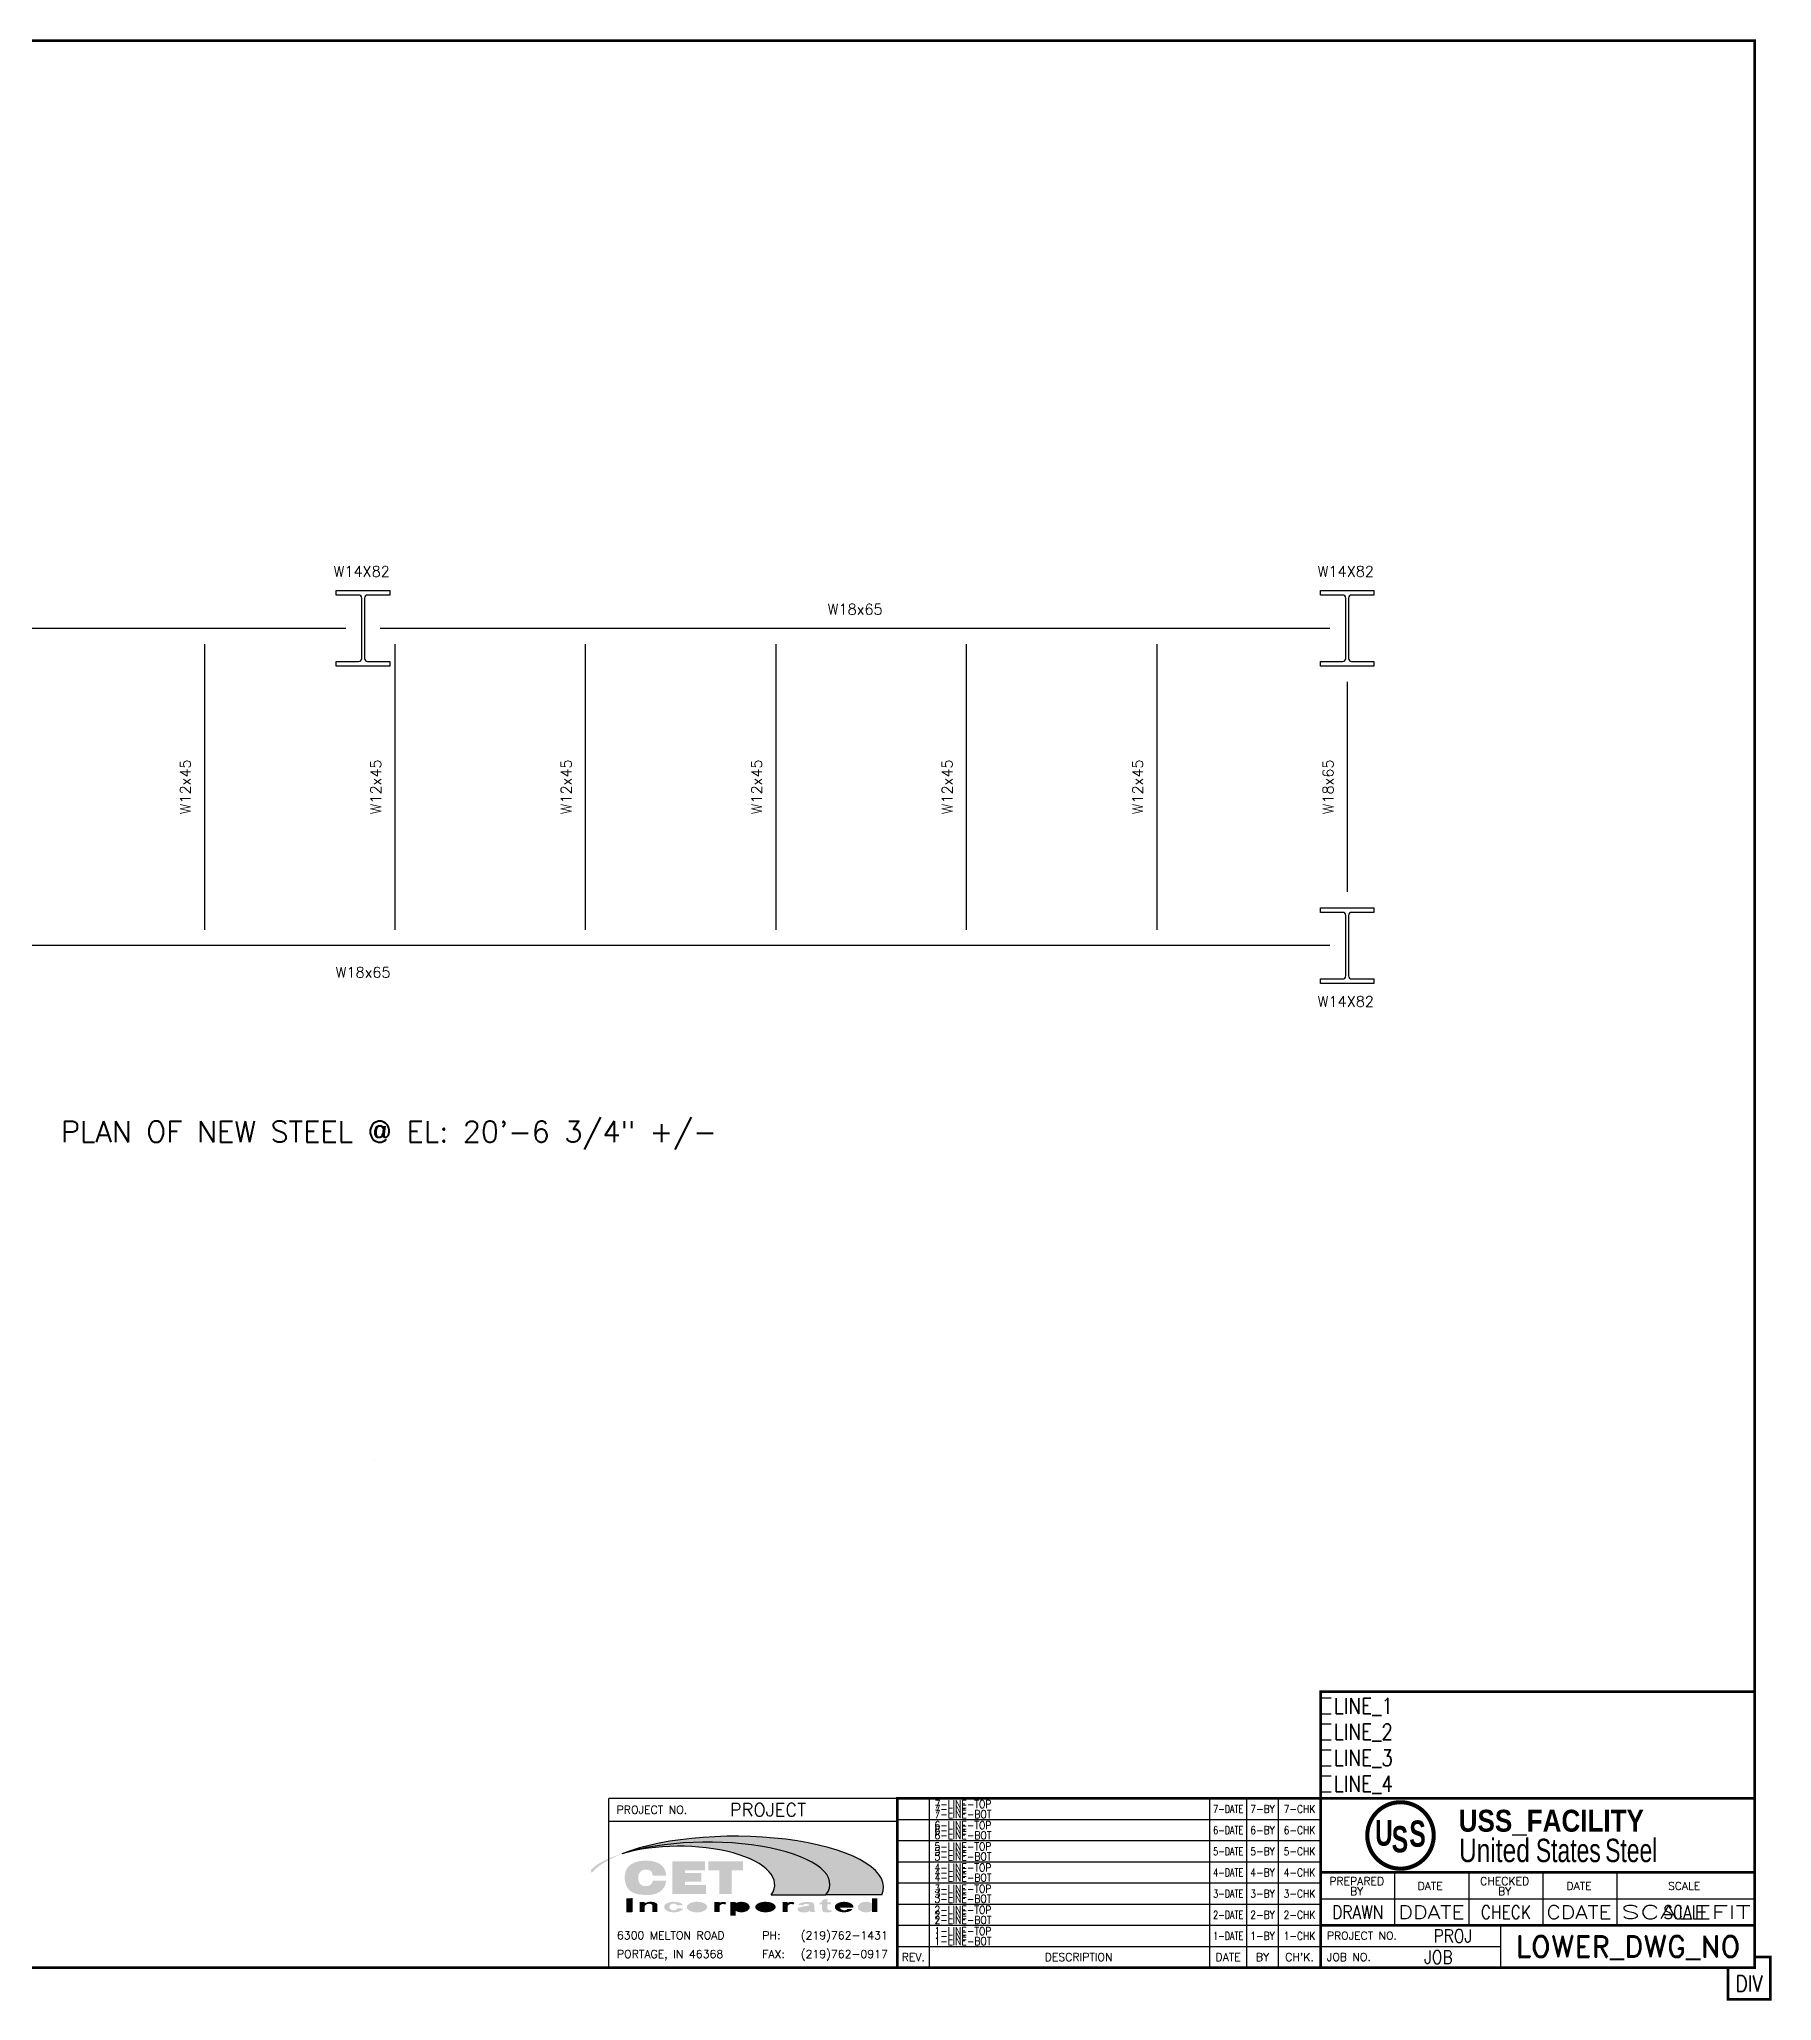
# Model space of a CAD drawing. Header units: inches. Extents: x 2 to 557, y 8 to 379.
# Drawn here: x 230 to 557.4, y 7.7 to 378.6 of the extents above; entities that cross this region are included whole.
import ezdxf
from ezdxf.enums import TextEntityAlignment as Align

# ---------------------------------------------------------------- set-up
doc = ezdxf.new("R2010")
doc.units = ezdxf.units.IN
doc.header["$LTSCALE"] = 6
doc.header["$MEASUREMENT"] = 0
for name, color, linetype in [('BORDER', 7, 'Continuous'), ('L2', 7, 'Continuous'), ('Section', 3, 'Continuous')]:
    doc.layers.add(name, color=color, linetype=linetype)
doc.styles.add('BORDER1', font='romans.shx')
doc.styles.add('BORDER2', font='ROMANS', dxfattribs={"width": 0.8, "height": 0.12})
doc.styles.add('ROMAND', font='romand.shx', dxfattribs={"height": 3})
doc.styles.add('ROMANS', font='romans.shx', dxfattribs={"height": 2})
doc.styles.add('USSLOGO', font='sanss___.ttf')
doc.styles.add('USSLOGOBOLD', font='sanssb__.ttf')

msp = doc.modelspace()

# ---------------------------------------------------------------- hatches: boundary and pattern name
at = {"layer": 'BORDER'}
h = msp.add_hatch(dxfattribs=at)
h.set_pattern_fill('DOTS,_O', color=30, scale=3.472321, angle=45)
h.set_pattern_definition([(45, (348.81069, 16.9787), (-0.0767282, 0.2301846), [0, -0.2170201])])
h.paths.add_polyline_path([(334.21, 32.44), (334.98, 33.08), (335.92, 33.7), (337.01, 34.3), (338.25, 34.85), (339.62, 35.37), (341.12, 35.84), (342.74, 36.27), (344.45, 36.65), (346.26, 36.98), (348.14, 37.25), (350.08, 37.46), (352.07, 37.62), (354.09, 37.71), (356.12, 37.75), (358.16, 37.72), (360.18, 37.64), (362.16, 37.49), (364.1, 37.28), (365.98, 37.02), (367.79, 36.7), (369.51, 36.33), (371.12, 35.9), (372.62, 35.43), (373.99, 34.92), (375.23, 34.37), (376.32, 33.78), (377.25, 33.16), (378.03, 32.52), (378.64, 31.86), (379.07, 31.17), (379.33, 30.48), (379.41, 29.79), (379.32, 29.09), (378.63, 27.75), (389.23, 27.75), (389.52, 28.72), (389.55, 29.57), (389.35, 30.41), (388.94, 31.25), (388.31, 32.07), (387.48, 32.87), (386.44, 33.64), (385.21, 34.38), (383.79, 35.07), (382.2, 35.72), (380.45, 36.32), (378.55, 36.87), (376.52, 37.35), (374.37, 37.78), (372.12, 38.13), (369.79, 38.42), (367.39, 38.64), (364.95, 38.78), (362.47, 38.85), (359.99, 38.85), (357.52, 38.77), (355.08, 38.61), (352.69, 38.39), (350.37, 38.09), (348.13, 37.72), (346, 37.29), (343.98, 36.8), (342.1, 36.24), (340.37, 35.64), (338.81, 34.98), (337.42, 34.28), (336.21, 33.54), (335.2, 32.76), (334.39, 31.96)])
h.paths.add_polyline_path([(356.59, 33.91), (356.59, 32.57), (358.68, 32.57), (358.68, 28.11), (360.69, 28.11), (360.69, 32.57), (362.78, 32.57), (362.78, 33.91)])
h.paths.add_polyline_path([(355.66, 32.57), (355.66, 33.91), (349.8, 33.91), (349.8, 28.11), (355.85, 28.11), (355.85, 29.45), (351.84, 29.45), (351.84, 30.45), (354.95, 30.45), (354.95, 31.74), (351.84, 31.74), (351.84, 32.57)])
h.paths.add_polyline_path([(345.75, 32.34), (345.89, 32.13), (345.98, 31.96), (346.04, 31.76), (346.08, 31.59), (348.27, 31.59), (348.22, 31.91), (348.11, 32.29), (347.96, 32.61), (347.77, 32.89), (347.56, 33.14), (347.31, 33.35), (347.05, 33.52), (346.77, 33.67), (346.48, 33.79), (346.18, 33.88), (345.88, 33.95), (345.58, 34.01), (345.29, 34.04), (344.99, 34.06), (344.71, 34.06), (344.43, 34.06), (344.17, 34.05), (343.92, 34.03), (343.68, 34), (343.45, 33.96), (343.23, 33.92), (343.01, 33.86), (342.8, 33.8), (342.6, 33.72), (342.4, 33.64), (342.2, 33.54), (342.01, 33.43), (341.83, 33.31), (341.66, 33.17), (341.5, 33.02), (341.36, 32.86), (341.24, 32.67), (341.13, 32.47), (341.04, 32.25), (340.97, 32.02), (340.91, 31.79), (340.86, 31.56), (340.83, 31.33), (340.81, 31.12), (340.8, 30.92), (340.81, 30.73), (340.84, 30.51), (340.88, 30.29), (340.93, 30.06), (341.01, 29.83), (341.09, 29.6), (341.19, 29.39), (341.3, 29.19), (341.43, 29.01), (341.56, 28.86), (341.71, 28.72), (341.87, 28.59), (342.04, 28.48), (342.22, 28.38), (342.41, 28.3), (342.61, 28.22), (342.81, 28.16), (343.02, 28.1), (343.24, 28.05), (343.47, 28.01), (343.7, 27.98), (343.95, 27.95), (344.2, 27.93), (344.46, 27.92), (344.74, 27.91), (345.02, 27.91), (345.3, 27.93), (345.59, 27.96), (345.88, 28), (346.17, 28.07), (346.46, 28.16), (346.74, 28.28), (347.02, 28.42), (347.28, 28.6), (347.53, 28.81), (347.75, 29.05), (347.94, 29.32), (348.1, 29.63), (348.21, 29.97), (348.26, 30.26), (346.07, 30.26), (346.02, 30.09), (345.86, 29.83), (345.67, 29.6), (345.44, 29.43), (345.2, 29.32), (344.95, 29.26), (344.7, 29.24), (344.46, 29.26), (344.22, 29.29), (344, 29.34), (343.8, 29.42), (343.63, 29.51), (343.48, 29.64), (343.35, 29.78), (343.25, 29.95), (343.17, 30.12), (343.1, 30.31), (343.05, 30.5), (343.02, 30.7), (343.01, 30.91), (343.01, 31.13), (343.03, 31.35), (343.08, 31.58), (343.15, 31.8), (343.26, 32), (343.39, 32.19), (343.54, 32.35), (343.71, 32.48), (343.89, 32.58), (344.08, 32.65), (344.27, 32.69), (344.47, 32.71), (344.67, 32.72), (344.87, 32.72), (345.08, 32.69), (345.3, 32.63), (345.53, 32.52)])
msp.add_hatch(color=7, dxfattribs=at).paths.add_polyline_path([(379.32, 29.09), (379.41, 29.79), (379.33, 30.48), (379.07, 31.17), (378.64, 31.86), (378.03, 32.52), (377.25, 33.16), (376.32, 33.78), (375.23, 34.37), (373.99, 34.92), (372.62, 35.43), (371.12, 35.9), (369.51, 36.33), (367.79, 36.7), (365.98, 37.02), (364.1, 37.28), (362.16, 37.49), (360.18, 37.64), (358.16, 37.72), (356.12, 37.75), (354.09, 37.71), (352.07, 37.62), (350.08, 37.46), (348.14, 37.25), (346.26, 36.98), (344.45, 36.65), (342.74, 36.27), (341.12, 35.84), (339.62, 35.37), (338.25, 34.85), (337.01, 34.3), (335.92, 33.7), (334.98, 33.08), (334.21, 32.44), (334.97, 33.15), (335.8, 33.71), (336.74, 34.23), (337.8, 34.72), (338.97, 35.16), (340.22, 35.57), (341.56, 35.92), (342.98, 36.23), (344.45, 36.49), (345.98, 36.69), (347.55, 36.84), (349.14, 36.93), (350.75, 36.96), (352.35, 36.94), (353.95, 36.86), (355.52, 36.72), (357.06, 36.53), (358.54, 36.28), (359.97, 35.98), (361.32, 35.63), (362.59, 35.24), (363.77, 34.8), (364.85, 34.32), (365.82, 33.8), (366.67, 33.25), (367.39, 32.67), (367.99, 32.07), (368.45, 31.45), (368.77, 30.82), (368.95, 30.18), (368.98, 29.53), (368.88, 28.88), (368.34, 27.75), (378.63, 27.75)])
h = msp.add_hatch(color=7, dxfattribs=at)
h.paths.add_polyline_path([(344.43, 34.23), (344.16, 34.22), (343.9, 34.2), (343.66, 34.17), (343.42, 34.13), (343.19, 34.09), (342.97, 34.03), (342.75, 33.96), (342.53, 33.88), (342.32, 33.79), (342.12, 33.69), (341.92, 33.58), (341.73, 33.45), (341.55, 33.3), (341.38, 33.14), (341.22, 32.96), (341.09, 32.76), (340.97, 32.54), (340.88, 32.31), (340.8, 32.07), (340.74, 31.83), (340.69, 31.59), (340.65, 31.35), (340.63, 31.13), (340.62, 30.92), (340.64, 30.71), (340.66, 30.48), (340.71, 30.25), (340.77, 30.01), (340.84, 29.77), (340.93, 29.53), (341.04, 29.31), (341.15, 29.1), (341.29, 28.91), (341.44, 28.74), (341.6, 28.58), (341.77, 28.45), (341.95, 28.33), (342.14, 28.23), (342.34, 28.14), (342.55, 28.06), (342.76, 27.99), (342.98, 27.93), (343.21, 27.88), (343.44, 27.84), (343.68, 27.81), (343.93, 27.78), (344.19, 27.76), (344.46, 27.75), (344.74, 27.74), (345.02, 27.74), (345.31, 27.75), (345.61, 27.78), (345.91, 27.83), (346.22, 27.9), (346.52, 28), (346.81, 28.12), (347.11, 28.27), (347.39, 28.46), (347.65, 28.68), (347.89, 28.94), (348.09, 29.23), (348.26, 29.56), (348.38, 29.93), (348.45, 30.33), (348.47, 30.43), (345.94, 30.43), (345.88, 30.23), (345.82, 30.1), (345.76, 29.98), (345.68, 29.88), (345.59, 29.78), (345.5, 29.69), (345.4, 29.62), (345.3, 29.56), (345.2, 29.51), (345.09, 29.47), (344.98, 29.45), (344.86, 29.43), (344.75, 29.42), (344.64, 29.42), (344.53, 29.43), (344.42, 29.44), (344.31, 29.45), (344.2, 29.47), (344.1, 29.5), (344.01, 29.53), (343.92, 29.56), (343.84, 29.6), (343.76, 29.64), (343.69, 29.68), (343.63, 29.74), (343.57, 29.79), (343.52, 29.86), (343.47, 29.92), (343.42, 29.99), (343.38, 30.07), (343.35, 30.15), (343.31, 30.23), (343.28, 30.31), (343.26, 30.4), (343.23, 30.49), (343.22, 30.58), (343.2, 30.67), (343.19, 30.77), (343.18, 30.87), (343.18, 30.97), (343.18, 31.07), (343.19, 31.17), (343.2, 31.27), (343.21, 31.38), (343.24, 31.48), (343.26, 31.58), (343.3, 31.68), (343.34, 31.77), (343.38, 31.86), (343.44, 31.95), (343.49, 32.04), (343.56, 32.11), (343.63, 32.19), (343.7, 32.25), (343.77, 32.31), (343.85, 32.36), (343.93, 32.4), (344.01, 32.44), (344.09, 32.47), (344.17, 32.49), (344.26, 32.51), (344.35, 32.52), (344.44, 32.53), (344.53, 32.54), (344.62, 32.55), (344.72, 32.55), (344.81, 32.55), (344.9, 32.54), (345, 32.53), (345.09, 32.51), (345.19, 32.48), (345.28, 32.44), (345.38, 32.4), (345.48, 32.34), (345.57, 32.26), (345.66, 32.17), (345.74, 32.05), (345.81, 31.9), (345.88, 31.71), (345.94, 31.41), (348.47, 31.41), (348.45, 31.51), (348.39, 31.95), (348.27, 32.35), (348.11, 32.7), (347.91, 33), (347.68, 33.26), (347.42, 33.49), (347.13, 33.67), (346.84, 33.83), (346.54, 33.95), (346.23, 34.05), (345.92, 34.12), (345.61, 34.18), (345.3, 34.21), (345, 34.23), (344.71, 34.24)])
h.paths.add_polyline_path([(344.43, 34.06), (344.71, 34.06), (344.99, 34.06), (345.29, 34.04), (345.58, 34.01), (345.88, 33.95), (346.18, 33.88), (346.48, 33.79), (346.77, 33.67), (347.05, 33.52), (347.31, 33.35), (347.56, 33.14), (347.77, 32.89), (347.96, 32.61), (348.11, 32.29), (348.22, 31.91), (348.27, 31.59), (346.08, 31.59), (346.04, 31.76), (345.98, 31.96), (345.89, 32.13), (345.8, 32.28), (345.69, 32.39), (345.58, 32.48), (345.47, 32.55), (345.35, 32.6), (345.24, 32.64), (345.13, 32.68), (345.03, 32.7), (344.92, 32.71), (344.82, 32.72), (344.72, 32.72), (344.62, 32.72), (344.52, 32.72), (344.42, 32.71), (344.32, 32.7), (344.23, 32.68), (344.13, 32.66), (344.04, 32.63), (343.94, 32.6), (343.85, 32.56), (343.76, 32.51), (343.67, 32.45), (343.58, 32.38), (343.5, 32.31), (343.43, 32.23), (343.36, 32.14), (343.29, 32.05), (343.23, 31.95), (343.18, 31.85), (343.13, 31.74), (343.1, 31.63), (343.07, 31.52), (343.04, 31.41), (343.03, 31.3), (343.01, 31.18), (343.01, 31.07), (343.01, 30.96), (343.01, 30.86), (343.02, 30.75), (343.03, 30.65), (343.05, 30.55), (343.07, 30.45), (343.09, 30.35), (343.12, 30.26), (343.15, 30.17), (343.19, 30.08), (343.23, 29.99), (343.27, 29.91), (343.32, 29.83), (343.38, 29.75), (343.44, 29.67), (343.51, 29.61), (343.59, 29.54), (343.67, 29.49), (343.76, 29.44), (343.86, 29.4), (343.96, 29.36), (344.06, 29.33), (344.17, 29.3), (344.28, 29.28), (344.39, 29.27), (344.51, 29.25), (344.63, 29.25), (344.76, 29.25), (344.88, 29.26), (345.01, 29.28), (345.13, 29.3), (345.26, 29.35), (345.38, 29.4), (345.5, 29.47), (345.61, 29.56), (345.72, 29.66), (345.81, 29.77), (345.9, 29.89), (345.98, 30.02), (346.04, 30.17), (346.07, 30.26), (348.26, 30.26), (348.21, 29.97), (348.1, 29.63), (347.94, 29.32), (347.75, 29.05), (347.53, 28.81), (347.28, 28.6), (347.02, 28.42), (346.74, 28.28), (346.46, 28.16), (346.17, 28.07), (345.88, 28), (345.59, 27.96), (345.3, 27.93), (345.02, 27.91), (344.74, 27.91), (344.46, 27.92), (344.2, 27.93), (343.95, 27.95), (343.7, 27.98), (343.47, 28.01), (343.24, 28.05), (343.02, 28.1), (342.81, 28.16), (342.61, 28.22), (342.41, 28.3), (342.22, 28.38), (342.04, 28.48), (341.87, 28.59), (341.71, 28.72), (341.56, 28.86), (341.43, 29.01), (341.3, 29.19), (341.19, 29.39), (341.09, 29.6), (341.01, 29.83), (340.93, 30.06), (340.88, 30.29), (340.84, 30.51), (340.81, 30.73), (340.8, 30.92), (340.81, 31.12), (340.83, 31.33), (340.86, 31.56), (340.91, 31.79), (340.97, 32.02), (341.04, 32.25), (341.13, 32.47), (341.24, 32.67), (341.36, 32.86), (341.5, 33.02), (341.66, 33.17), (341.83, 33.31), (342.01, 33.43), (342.2, 33.54), (342.4, 33.64), (342.6, 33.72), (342.8, 33.8), (343.01, 33.86), (343.23, 33.92), (343.45, 33.96), (343.68, 34), (343.92, 34.03), (344.17, 34.05)], flags=0)
h = msp.add_hatch(color=7, dxfattribs=at)
h.paths.add_polyline_path([(355.83, 32.4), (355.83, 34.09), (349.63, 34.09), (349.63, 27.93), (356.02, 27.93), (356.02, 29.62), (352.01, 29.62), (352.01, 30.28), (355.12, 30.28), (355.12, 31.91), (352.01, 31.91), (352.01, 32.4)])
h.paths.add_polyline_path([(351.84, 32.57), (351.84, 31.74), (354.95, 31.74), (354.95, 30.45), (351.84, 30.45), (351.84, 29.45), (355.85, 29.45), (355.85, 28.11), (349.8, 28.11), (349.8, 33.91), (355.66, 33.91), (355.66, 32.57)], flags=0)
h = msp.add_hatch(color=7, dxfattribs=at)
h.paths.add_polyline_path([(358.51, 32.4), (358.51, 27.93), (360.87, 27.93), (360.87, 32.4), (362.96, 32.4), (362.96, 34.09), (356.42, 34.09), (356.42, 32.4)])
h.paths.add_polyline_path([(356.59, 32.57), (356.59, 33.91), (362.78, 33.91), (362.78, 32.57), (360.69, 32.57), (360.69, 28.11), (358.68, 28.11), (358.68, 32.57)], flags=0)
h = msp.add_hatch(color=7, dxfattribs=at)
h.dxf.hatch_style = 1
h.paths.add_polyline_path([(345.84, 24.53), (346.82, 24.53), (346.82, 25.86), (346.82, 25.86), (346.82, 25.91), (346.8, 25.96), (346.78, 26.01), (346.75, 26.06), (346.71, 26.11), (346.66, 26.16), (346.6, 26.2), (346.53, 26.24), (346.46, 26.28), (346.03, 26.43, 0.189321), (344.32, 26.11), (344.39, 25.59, -0.299251), (345.17, 26.08), (345.13, 26.08), (345.19, 26.08), (345.25, 26.08), (345.3, 26.08), (345.36, 26.07), (345.41, 26.06), (345.46, 26.05), (345.51, 26.04), (345.56, 26.02), (345.61, 26.01), (345.65, 25.99), (345.69, 25.97), (345.72, 25.94), (345.75, 25.92), (345.78, 25.9), (345.8, 25.87), (345.82, 25.84), (345.83, 25.81), (345.84, 25.78), (345.84, 25.76)])
h = msp.add_hatch(color=7, dxfattribs=at)
h.dxf.hatch_style = 1
h.paths.add_polyline_path([(352.38, 25.47), (352.39, 25.38), (352.41, 25.29), (352.45, 25.21), (352.5, 25.12), (352.57, 25.04), (352.65, 24.96), (352.74, 24.89), (352.84, 24.82), (352.96, 24.76), (353.09, 24.7), (353.22, 24.65), (353.37, 24.6), (353.52, 24.56), (353.68, 24.53), (353.84, 24.5), (354.01, 24.49), (354.17, 24.48), (354.34, 24.48), (354.51, 24.48), (354.68, 24.49), (354.85, 24.52), (355.01, 24.54), (355.16, 24.58), (355.31, 24.62), (355.45, 24.67), (355.58, 24.73), (355.7, 24.79), (355.81, 24.86), (355.91, 24.93), (356, 25), (356.07, 25.08), (356.13, 25.16), (356.18, 25.25), (356.21, 25.34), (356.22, 25.42), (356.22, 25.51), (356.21, 25.6), (356.18, 25.68), (356.13, 25.77), (356.07, 25.85), (356, 25.93), (355.91, 26.01), (355.81, 26.08), (355.7, 26.14), (355.58, 26.21), (355.45, 26.26), (355.31, 26.31), (355.16, 26.35), (355.01, 26.39), (354.85, 26.42), (354.68, 26.44), (354.51, 26.45), (354.34, 26.46), (354.17, 26.46), (354.01, 26.45), (353.84, 26.43), (353.68, 26.4), (353.52, 26.37), (353.37, 26.33), (353.22, 26.29), (353.09, 26.23), (352.96, 26.18), (352.84, 26.11), (352.74, 26.04), (352.65, 25.97), (352.57, 25.89), (352.5, 25.81), (352.45, 25.73), (352.41, 25.64), (352.39, 25.55)])
h.paths.add_polyline_path([(353.38, 25.46), (353.39, 25.41), (353.4, 25.35), (353.41, 25.3), (353.44, 25.25), (353.47, 25.21), (353.5, 25.16), (353.55, 25.12), (353.59, 25.07), (353.65, 25.04), (353.71, 25), (353.77, 24.97), (353.83, 24.94), (353.9, 24.92), (353.98, 24.9), (354.05, 24.89), (354.13, 24.88), (354.21, 24.87), (354.28, 24.87), (354.36, 24.87), (354.44, 24.88), (354.52, 24.89), (354.59, 24.91), (354.66, 24.93), (354.73, 24.96), (354.79, 24.99), (354.85, 25.02), (354.91, 25.06), (354.96, 25.1), (355.01, 25.14), (355.05, 25.18), (355.08, 25.23), (355.11, 25.28), (355.13, 25.33), (355.14, 25.38), (355.15, 25.43), (355.15, 25.48), (355.14, 25.54), (355.13, 25.59), (355.11, 25.64), (355.08, 25.69), (355.05, 25.73), (355.01, 25.78), (354.96, 25.82), (354.91, 25.86), (354.85, 25.9), (354.79, 25.93), (354.73, 25.96), (354.66, 25.98), (354.59, 26.01), (354.52, 26.02), (354.44, 26.03), (354.36, 26.04), (354.28, 26.05), (354.21, 26.05), (354.13, 26.04), (354.05, 26.03), (353.98, 26.01), (353.9, 26), (353.83, 25.97), (353.77, 25.94), (353.71, 25.91), (353.65, 25.88), (353.59, 25.84), (353.55, 25.8), (353.5, 25.76), (353.47, 25.71), (353.44, 25.66), (353.41, 25.61), (353.4, 25.56), (353.39, 25.51)], flags=0)
h.paths.add_polyline_path([(350.62, 25.28), (350.6, 25.23), (350.57, 25.18), (350.53, 25.14), (350.49, 25.09), (350.45, 25.05), (350.4, 25.01), (350.34, 24.98), (350.29, 24.95), (350.22, 24.92), (350.16, 24.9), (350.09, 24.88), (350.03, 24.87), (349.96, 24.86), (349.89, 24.85), (349.82, 24.86), (349.75, 24.86), (349.68, 24.87), (349.61, 24.89), (349.55, 24.91), (349.48, 24.93), (349.42, 24.96), (349.37, 25), (349.31, 25.03), (349.27, 25.07), (349.22, 25.12), (349.19, 25.16), (349.15, 25.21), (349.13, 25.26), (349.1, 25.31), (349.09, 25.37), (349.08, 25.42), (349.08, 25.47), (349.08, 25.53), (349.09, 25.58), (349.11, 25.64), (349.13, 25.69), (349.15, 25.74), (349.19, 25.79), (349.23, 25.83), (349.27, 25.88), (349.32, 25.92), (349.37, 25.95), (349.42, 25.99), (349.48, 26.02), (349.55, 26.04), (349.61, 26.06), (349.68, 26.08), (349.75, 26.09), (349.82, 26.09), (349.89, 26.09), (349.96, 26.09), (350.03, 26.08), (350.1, 26.07), (350.16, 26.05), (350.23, 26.03), (350.29, 26), (350.34, 25.97), (350.4, 25.94), (350.45, 25.9), (350.49, 25.86), (350.54, 25.81), (350.57, 25.76), (350.6, 25.71), (350.57, 25.77), (351.64, 25.84), (351.74, 25.68), (351.69, 25.76), (351.64, 25.85), (351.57, 25.93), (351.48, 26), (351.39, 26.08), (351.28, 26.14), (351.16, 26.21), (351.04, 26.26), (350.9, 26.31), (350.76, 26.35), (350.61, 26.39), (350.45, 26.42), (350.29, 26.44), (350.13, 26.45), (349.96, 26.46), (349.8, 26.46), (349.64, 26.45), (349.47, 26.43), (349.32, 26.4), (349.16, 26.37), (349.02, 26.33), (348.88, 26.28), (348.75, 26.23), (348.63, 26.17), (348.52, 26.1), (348.42, 26.03), (348.33, 25.95), (348.26, 25.88), (348.19, 25.79), (348.15, 25.71), (348.11, 25.62), (348.1, 25.53), (348.09, 25.45), (348.1, 25.36), (348.13, 25.27), (348.17, 25.18), (348.22, 25.1), (348.29, 25.02), (348.37, 24.94), (348.47, 24.87), (348.57, 24.8), (348.69, 24.74), (348.81, 24.68), (348.95, 24.63), (349.09, 24.59), (349.24, 24.55), (349.39, 24.52), (349.55, 24.5), (349.72, 24.48), (349.88, 24.48), (350.05, 24.48), (350.21, 24.49), (350.37, 24.5), (350.53, 24.53), (350.68, 24.56), (350.83, 24.6), (350.97, 24.65), (351.1, 24.7), (351.22, 24.76), (351.34, 24.82), (351.44, 24.89), (351.53, 24.97), (351.6, 25.05), (351.67, 25.13), (351.72, 25.21), (351.75, 25.3), (351.69, 25.16), (350.6, 25.24)])
h = msp.add_hatch(color=7, dxfattribs=at)
h.dxf.hatch_style = 1
h.paths.add_polyline_path([(361.12, 25.41), (361.13, 25.32), (361.16, 25.23), (361.2, 25.15), (361.25, 25.07), (361.31, 24.99), (361.38, 24.91), (361.47, 24.84), (361.56, 24.77), (361.66, 24.71), (361.78, 24.66), (361.89, 24.61), (362.02, 24.57), (362.15, 24.54), (362.28, 24.51), (362.42, 24.49), (362.56, 24.48), (362.7, 24.48), (362.84, 24.48), (362.98, 24.49), (363.11, 24.51), (363.25, 24.54), (363.38, 24.58), (363.5, 24.62), (363.62, 24.67), (363.73, 24.72), (363.83, 24.78), (363.92, 24.85), (364, 24.92), (364.07, 25), (364.13, 25.08), (364.18, 25.16), (364.22, 25.25), (364.24, 25.33), (364.26, 25.42), (364.26, 25.51), (364.24, 25.6), (364.22, 25.69), (364.18, 25.77), (364.13, 25.86), (364.07, 25.94), (364, 26.01), (363.92, 26.08), (363.83, 26.15), (363.73, 26.21), (363.62, 26.27), (363.5, 26.32), (363.38, 26.36), (363.25, 26.39), (363.11, 26.42), (362.98, 26.44), (362.84, 26.45), (362.7, 26.46), (362.56, 26.46), (362.42, 26.44), (362.28, 26.43), (362.15, 26.4), (362.02, 26.36), (361.89, 26.32), (361.78, 26.28), (361.66, 26.22), (361.56, 26.16), (361.47, 26.09), (361.38, 26.02), (361.31, 25.95), (361.25, 25.87), (361.2, 25.79), (361.16, 25.7), (361.13, 25.61), (361.12, 25.53), (361.12, 25.56), (361.12, 25.37)])
h.paths.add_polyline_path([(361.65, 25.46), (361.65, 25.41), (361.66, 25.35), (361.68, 25.3), (361.7, 25.25), (361.73, 25.21), (361.76, 25.16), (361.8, 25.12), (361.84, 25.07), (361.89, 25.04), (361.95, 25), (362.01, 24.97), (362.07, 24.94), (362.13, 24.92), (362.2, 24.9), (362.27, 24.89), (362.34, 24.88), (362.42, 24.87), (362.49, 24.87), (362.56, 24.87), (362.64, 24.88), (362.71, 24.89), (362.78, 24.91), (362.84, 24.93), (362.91, 24.96), (362.97, 24.99), (363.02, 25.02), (363.07, 25.06), (363.12, 25.1), (363.16, 25.14), (363.2, 25.18), (363.23, 25.23), (363.26, 25.28), (363.28, 25.33), (363.29, 25.38), (363.3, 25.43), (363.3, 25.48), (363.29, 25.54), (363.28, 25.59), (363.26, 25.64), (363.23, 25.69), (363.2, 25.73), (363.16, 25.78), (363.12, 25.82), (363.07, 25.86), (363.02, 25.9), (362.97, 25.93), (362.91, 25.96), (362.84, 25.98), (362.78, 26.01), (362.71, 26.02), (362.64, 26.03), (362.56, 26.04), (362.49, 26.05), (362.42, 26.05), (362.34, 26.04), (362.27, 26.03), (362.2, 26.01), (362.13, 26), (362.07, 25.97), (362.01, 25.94), (361.95, 25.91), (361.89, 25.88), (361.84, 25.84), (361.8, 25.8), (361.76, 25.76), (361.73, 25.71), (361.7, 25.66), (361.68, 25.61), (361.66, 25.56), (361.65, 25.51)], flags=0)
h = msp.add_hatch(color=7, dxfattribs=at)
h.dxf.hatch_style = 1
h.paths.add_polyline_path([(365.32, 25.47), (365.33, 25.38), (365.35, 25.29), (365.39, 25.21), (365.44, 25.12), (365.5, 25.04), (365.58, 24.96), (365.67, 24.89), (365.78, 24.82), (365.9, 24.76), (366.02, 24.7), (366.16, 24.65), (366.3, 24.6), (366.45, 24.56), (366.61, 24.53), (366.78, 24.5), (366.94, 24.49), (367.11, 24.48), (367.28, 24.48), (367.45, 24.48), (367.62, 24.49), (367.78, 24.52), (367.94, 24.54), (368.1, 24.58), (368.25, 24.62), (368.39, 24.67), (368.52, 24.73), (368.64, 24.79), (368.75, 24.86), (368.85, 24.93), (368.94, 25), (369.01, 25.08), (369.07, 25.16), (369.11, 25.25), (369.14, 25.34), (369.16, 25.42), (369.16, 25.51), (369.14, 25.6), (369.11, 25.68), (369.07, 25.77), (369.01, 25.85), (368.94, 25.93), (368.85, 26.01), (368.75, 26.08), (368.64, 26.14), (368.52, 26.21), (368.39, 26.26), (368.25, 26.31), (368.1, 26.35), (367.94, 26.39), (367.78, 26.42), (367.62, 26.44), (367.45, 26.45), (367.28, 26.46), (367.11, 26.46), (366.94, 26.45), (366.78, 26.43), (366.61, 26.4), (366.45, 26.37), (366.3, 26.33), (366.16, 26.29), (366.02, 26.23), (365.9, 26.18), (365.78, 26.11), (365.67, 26.04), (365.58, 25.97), (365.5, 25.89), (365.44, 25.81), (365.39, 25.73), (365.35, 25.64), (365.33, 25.55)])
h.paths.add_polyline_path([(366.32, 25.46), (366.32, 25.41), (366.33, 25.35), (366.35, 25.3), (366.37, 25.25), (366.4, 25.21), (366.44, 25.16), (366.48, 25.12), (366.53, 25.07), (366.58, 25.04), (366.64, 25), (366.71, 24.97), (366.77, 24.94), (366.84, 24.92), (366.91, 24.9), (366.99, 24.89), (367.07, 24.88), (367.14, 24.87), (367.22, 24.87), (367.3, 24.87), (367.38, 24.88), (367.45, 24.89), (367.53, 24.91), (367.6, 24.93), (367.67, 24.96), (367.73, 24.99), (367.79, 25.02), (367.85, 25.06), (367.9, 25.1), (367.94, 25.14), (367.98, 25.18), (368.02, 25.23), (368.04, 25.28), (368.06, 25.33), (368.08, 25.38), (368.08, 25.43), (368.08, 25.48), (368.08, 25.54), (368.06, 25.59), (368.04, 25.64), (368.02, 25.69), (367.98, 25.73), (367.94, 25.78), (367.9, 25.82), (367.85, 25.86), (367.79, 25.9), (367.73, 25.93), (367.67, 25.96), (367.6, 25.98), (367.53, 26.01), (367.45, 26.02), (367.38, 26.03), (367.3, 26.04), (367.22, 26.05), (367.14, 26.05), (367.07, 26.04), (366.99, 26.03), (366.91, 26.01), (366.84, 26), (366.77, 25.97), (366.71, 25.94), (366.64, 25.91), (366.58, 25.88), (366.53, 25.84), (366.48, 25.8), (366.44, 25.76), (366.4, 25.71), (366.37, 25.66), (366.35, 25.61), (366.33, 25.56), (366.32, 25.51)], flags=0)
h = msp.add_hatch(color=7, dxfattribs=at)
h.dxf.hatch_style = 1
h.paths.add_polyline_path([(387.84, 25.47), (387.83, 25.38), (387.82, 25.29), (387.79, 25.21), (387.74, 25.12), (387.69, 25.04), (387.62, 24.96), (387.55, 24.89), (387.46, 24.82), (387.37, 24.76), (387.26, 24.7), (387.15, 24.65), (387.03, 24.6), (386.91, 24.56), (386.78, 24.53), (386.65, 24.5), (386.51, 24.49), (386.37, 24.48), (386.23, 24.48), (386.09, 24.48), (385.96, 24.49), (385.82, 24.52), (385.69, 24.54), (385.56, 24.58), (385.44, 24.62), (385.33, 24.67), (385.22, 24.73), (385.12, 24.79), (385.03, 24.86), (384.95, 24.93), (384.88, 25), (384.82, 25.08), (384.77, 25.16), (384.73, 25.25), (384.71, 25.34), (384.7, 25.42), (384.7, 25.51), (384.71, 25.6), (384.73, 25.68), (384.77, 25.77), (384.82, 25.85), (384.88, 25.93), (384.95, 26.01), (385.03, 26.08), (385.12, 26.14), (385.22, 26.21), (385.33, 26.26), (385.44, 26.31), (385.56, 26.35), (385.69, 26.39), (385.82, 26.42), (385.96, 26.44), (386.09, 26.45), (386.23, 26.46), (386.37, 26.46), (386.51, 26.45), (386.65, 26.43), (386.78, 26.4), (386.91, 26.37), (387.03, 26.33), (387.15, 26.29), (387.26, 26.23), (387.37, 26.18), (387.46, 26.11), (387.55, 26.04), (387.62, 25.97), (387.69, 25.89), (387.74, 25.81), (387.79, 25.73), (387.82, 25.64), (387.83, 25.55)])
h.paths.add_polyline_path([(387.33, 25.46), (387.33, 25.41), (387.32, 25.35), (387.3, 25.3), (387.28, 25.25), (387.25, 25.21), (387.22, 25.16), (387.18, 25.12), (387.13, 25.07), (387.08, 25.04), (387.03, 25), (386.97, 24.97), (386.91, 24.94), (386.84, 24.92), (386.78, 24.9), (386.71, 24.89), (386.63, 24.88), (386.56, 24.87), (386.49, 24.87), (386.42, 24.87), (386.34, 24.88), (386.27, 24.89), (386.2, 24.91), (386.14, 24.93), (386.07, 24.96), (386.01, 24.99), (385.96, 25.02), (385.9, 25.06), (385.86, 25.1), (385.81, 25.14), (385.78, 25.18), (385.75, 25.23), (385.72, 25.28), (385.7, 25.33), (385.69, 25.38), (385.68, 25.43), (385.68, 25.48), (385.69, 25.54), (385.7, 25.59), (385.72, 25.64), (385.75, 25.69), (385.78, 25.73), (385.81, 25.78), (385.86, 25.82), (385.9, 25.86), (385.96, 25.9), (386.01, 25.93), (386.07, 25.96), (386.14, 25.98), (386.2, 26.01), (386.27, 26.02), (386.34, 26.03), (386.42, 26.04), (386.49, 26.05), (386.56, 26.05), (386.63, 26.04), (386.71, 26.03), (386.78, 26.01), (386.84, 26), (386.91, 25.97), (386.97, 25.94), (387.03, 25.91), (387.08, 25.88), (387.13, 25.84), (387.18, 25.8), (387.22, 25.76), (387.25, 25.71), (387.28, 25.66), (387.3, 25.61), (387.32, 25.56), (387.33, 25.51)], flags=0)
h.paths.add_polyline_path([(378.94, 26.38), (378.94, 27.05), (377.93, 26.74), (377.93, 26.38), (377.48, 26.38), (377.48, 25.99), (377.93, 25.99), (377.93, 25.13), (377.94, 25.05), (377.95, 24.97), (377.96, 24.9), (377.97, 24.84), (377.98, 24.79), (378, 24.74), (378.03, 24.7), (378.06, 24.66), (378.09, 24.62), (378.13, 24.59), (378.18, 24.56), (378.24, 24.54), (378.3, 24.52), (378.37, 24.5), (378.44, 24.49), (378.52, 24.47), (378.62, 24.46), (378.72, 24.45), (378.83, 24.45), (378.97, 24.45), (379.12, 24.46), (379.3, 24.47), (379.5, 24.49), (379.73, 24.52), (379.66, 24.91), (379.56, 24.89), (379.47, 24.88), (379.38, 24.87), (379.31, 24.87), (379.25, 24.88), (379.19, 24.88), (379.14, 24.89), (379.1, 24.91), (379.06, 24.92), (379.03, 24.95), (379, 24.98), (378.97, 25.02), (378.96, 25.07), (378.94, 25.14), (378.94, 25.23), (378.94, 25.35), (378.94, 25.99), (379.65, 25.99), (379.65, 26.38)])
h.paths.add_polyline_path([(375.47, 25.74), (375.43, 25.73), (375.38, 25.72), (375.34, 25.71), (375.3, 25.71), (375.25, 25.7), (375.2, 25.69), (375.14, 25.69), (375.08, 25.68), (375.02, 25.67), (374.95, 25.66), (374.89, 25.66), (374.82, 25.65), (374.75, 25.64), (374.68, 25.62), (374.6, 25.61), (374.53, 25.6), (374.45, 25.59), (374.37, 25.57), (374.28, 25.56), (374.2, 25.55), (374.11, 25.53), (374.02, 25.51), (373.93, 25.49), (373.85, 25.47), (373.76, 25.45), (373.69, 25.43), (373.62, 25.4), (373.55, 25.37), (373.5, 25.33), (373.45, 25.3), (373.4, 25.26), (373.37, 25.22), (373.34, 25.18), (373.31, 25.13), (373.3, 25.09), (373.29, 25.05), (373.29, 25), (373.29, 24.96), (373.3, 24.92), (373.32, 24.88), (373.34, 24.84), (373.37, 24.8), (373.41, 24.76), (373.45, 24.73), (373.5, 24.69), (373.55, 24.66), (373.61, 24.63), (373.67, 24.6), (373.73, 24.57), (373.8, 24.55), (373.86, 24.53), (373.93, 24.51), (374, 24.49), (374.07, 24.48), (374.13, 24.46), (374.2, 24.45), (374.27, 24.45), (374.33, 24.44), (374.39, 24.44), (374.45, 24.43), (374.51, 24.44), (374.57, 24.44), (374.63, 24.44), (374.69, 24.45), (374.75, 24.45), (374.81, 24.46), (374.88, 24.47), (374.95, 24.48), (375.02, 24.5), (375.1, 24.52), (375.19, 24.54), (375.28, 24.57), (375.39, 24.61), (375.5, 24.66), (375.62, 24.72), (375.77, 24.5), (376.72, 24.5), (376.65, 24.58), (376.59, 24.66), (376.54, 24.73), (376.51, 24.81), (376.48, 24.88), (376.46, 24.95), (376.46, 25.03), (376.45, 25.11), (376.45, 25.2), (376.45, 25.29), (376.45, 25.39), (376.46, 25.48), (376.46, 25.58), (376.46, 25.67), (376.46, 25.75), (376.45, 25.84), (376.45, 25.91), (376.43, 25.97), (376.42, 26.03), (376.4, 26.08), (376.37, 26.12), (376.35, 26.16), (376.32, 26.19), (376.28, 26.22), (376.25, 26.25), (376.21, 26.27), (376.16, 26.29), (376.11, 26.31), (376.06, 26.33), (376, 26.34), (375.93, 26.35), (375.85, 26.37), (375.77, 26.38), (375.69, 26.39), (375.59, 26.4), (375.5, 26.4), (375.39, 26.41), (375.29, 26.42), (375.18, 26.42), (375.07, 26.42), (374.96, 26.42), (374.85, 26.42), (374.74, 26.42), (374.63, 26.41), (374.52, 26.4), (374.41, 26.38), (374.3, 26.36), (374.2, 26.34), (374.09, 26.31), (373.98, 26.28), (373.88, 26.24), (373.78, 26.19), (373.68, 26.13), (373.59, 26.06), (373.5, 25.97), (373.42, 25.88), (374.3, 25.8), (374.38, 25.88), (374.47, 25.94), (374.56, 25.98), (374.65, 26.01), (374.74, 26.03), (374.83, 26.03), (374.91, 26.03), (374.99, 26.03), (375.07, 26.02), (375.14, 26.01), (375.2, 26.01), (375.25, 26), (375.31, 25.99), (375.35, 25.98), (375.39, 25.96), (375.44, 25.94), (375.48, 25.9), (375.51, 25.85), (375.51, 25.81), (375.5, 25.77)])
h.paths.add_polyline_path([(375.49, 25.38), (375.5, 25.28), (375.49, 25.19), (375.47, 25.11), (375.44, 25.06), (375.41, 25.01), (375.37, 24.98), (375.32, 24.95), (375.27, 24.93), (375.22, 24.91), (375.17, 24.9), (375.11, 24.88), (375.06, 24.87), (375, 24.86), (374.95, 24.86), (374.9, 24.85), (374.84, 24.85), (374.79, 24.85), (374.74, 24.85), (374.7, 24.85), (374.65, 24.86), (374.61, 24.86), (374.57, 24.87), (374.53, 24.88), (374.5, 24.89), (374.45, 24.9), (374.39, 24.93), (374.35, 24.95), (374.31, 24.99), (374.29, 25.03), (374.27, 25.08), (374.29, 25.13), (374.32, 25.16), (374.36, 25.19), (374.4, 25.21), (374.47, 25.24), (374.56, 25.26), (374.67, 25.28), (374.82, 25.31), (375, 25.33), (375.22, 25.36)], flags=0)
h = msp.add_hatch(color=7, dxfattribs=at)
h.dxf.hatch_style = 1
h.paths.add_polyline_path([(383.87, 25.38), (383.87, 25.47), (383.87, 25.56), (383.85, 25.64), (383.81, 25.73), (383.76, 25.81), (383.7, 25.89), (383.63, 25.97), (383.54, 26.05), (383.45, 26.11), (383.34, 26.18), (383.22, 26.24), (383.1, 26.29), (382.96, 26.33), (382.82, 26.37), (382.68, 26.41), (382.53, 26.43), (382.38, 26.45), (382.22, 26.46), (382.06, 26.46), (381.91, 26.45), (381.75, 26.44), (381.6, 26.42), (381.45, 26.39), (381.31, 26.35), (381.18, 26.31), (381.05, 26.26), (380.93, 26.2), (380.82, 26.14), (380.71, 26.07), (380.62, 26), (380.55, 25.93), (380.48, 25.85), (380.43, 25.76), (380.39, 25.68), (380.36, 25.59), (380.35, 25.51), (380.35, 25.42), (380.36, 25.33), (380.39, 25.24), (380.43, 25.16), (380.49, 25.08), (380.55, 25), (380.63, 24.92), (380.73, 24.85), (380.83, 24.79), (380.94, 24.72), (381.06, 24.67), (381.19, 24.62), (381.33, 24.58), (381.47, 24.54), (381.62, 24.51), (381.77, 24.49), (381.93, 24.48), (382.08, 24.48), (382.24, 24.48), (382.39, 24.49), (382.55, 24.51), (382.7, 24.53), (382.84, 24.56), (382.98, 24.6), (383.11, 24.65), (383.24, 24.7), (383.35, 24.76), (383.46, 24.83), (383.55, 24.9), (383.64, 24.97), (383.71, 25.05), (383.77, 25.13), (383.82, 25.21), (383.71, 25.05), (382.78, 25.12), (382.84, 25.19), (382.8, 25.14), (382.76, 25.1), (382.71, 25.06), (382.66, 25.02), (382.61, 24.99), (382.55, 24.96), (382.49, 24.93), (382.43, 24.91), (382.36, 24.89), (382.29, 24.88), (382.22, 24.87), (382.15, 24.87), (382.08, 24.87), (382.01, 24.87), (381.94, 24.88), (381.87, 24.9), (381.81, 24.92), (381.74, 24.94), (381.68, 24.97), (381.63, 25), (381.57, 25.03), (381.52, 25.07), (381.48, 25.11), (381.44, 25.16), (381.41, 25.2), (381.38, 25.25), (381.36, 25.3), (381.34, 25.35), (381.35, 25.32), (383.85, 25.32)])
h.paths.add_polyline_path([(381.34, 25.6), (381.36, 25.65), (381.39, 25.7), (381.42, 25.75), (381.45, 25.79), (381.49, 25.84), (381.54, 25.88), (381.59, 25.91), (381.64, 25.95), (381.7, 25.98), (381.76, 26), (381.82, 26.02), (381.89, 26.04), (381.95, 26.05), (382.02, 26.06), (382.09, 26.07), (382.16, 26.07), (382.23, 26.06), (382.3, 26.05), (382.36, 26.04), (382.43, 26.02), (382.49, 26), (382.55, 25.98), (382.61, 25.95), (382.66, 25.91), (382.71, 25.88), (382.76, 25.84), (382.8, 25.79), (382.83, 25.75), (382.86, 25.7), (382.89, 25.65), (382.9, 25.6), (382.89, 25.65), (381.36, 25.65)], flags=0)

# ---------------------------------------------------------------- linework, layer by layer
for p, q in [((472.18, 65), (474.18, 65)), ((472.18, 62), (474.18, 62)), ((472.18, 60.08), (474.18, 60.08)), ((472.18, 57.08), (474.18, 57.08)), ((472.18, 55.16), (474.18, 55.16)), ((472.18, 52.16), (474.18, 52.16)), ((472.18, 50.25), (474.18, 50.25)), ((392.18, 46), (337.63, 46)), ((337.63, 14), (337.63, 46)), ((472.18, 47.25), (474.18, 47.25)), ((337.63, 41.72), (392.18, 41.72))]:
    msp.add_line(p, q, dxfattribs=at)
at = {"layer": 'BORDER', "color": 7}
for p, q in [((341.96, 27.12), (341.96, 24.56)), ((341.96, 27.12), (341.96, 24.56)), ((368.34, 27.75), (378.63, 27.75)), ((341.96, 24.56), (340.95, 24.56)), ((341.96, 24.56), (340.95, 24.56))]:
    msp.add_line(p, q, dxfattribs=at)
at = {"layer": 'BORDER', "color": 30}
msp.add_line((389.23, 27.75), (378.63, 27.75), dxfattribs=at)
at = {"layer": 'BORDER'}
for points, const_width in [([(17.6, 14), (554.18, 14), (554.18, 378.32), (17.6, 378.32), (17.6, 14)], 0.495), ([(472.18, 14), (472.18, 66.21), (554.18, 66.21)], 0.5), ([(392.18, 14), (392.18, 46), (554.32, 46)], 0.5), ([(398.18, 14), (398.18, 46)], 0.25), ([(451.18, 14), (451.18, 46)], 0.25), ([(458.18, 14), (458.18, 46)], 0.25), ([(464.18, 14), (464.18, 46)], 0.25), ([(392.18, 42), (472.18, 42)], 0.25), ([(392.18, 38), (472.18, 38)], 0.25), ([(392.18, 34), (472.18, 34)], 0.25), ([(392.18, 30), (472.18, 30)], 0.25), ([(472.18, 32), (554.32, 32)], 0.5), ([(486.18, 22), (486.18, 32)], 0.25), ([(500.18, 22), (500.18, 32)], 0.25), ([(514.18, 22), (514.18, 32)], 0.25), ([(528.18, 22), (528.18, 32)], 0.25), ([(392.18, 26), (472.18, 26)], 0.25), ([(472.18, 27), (554.32, 27)], 0.25), ([(392.18, 22), (472.18, 22)], 0.25), ([(472.18, 22), (554.32, 22)], 0.5), ([(506.18, 14), (506.18, 22)], 0.25), ([(392.18, 18), (472.18, 18)], 0.25), ([(472.18, 18), (506.18, 18)], 0.25), ([(554.18, 16), (557.18, 16), (557.18, 8), (549.18, 8), (549.18, 14)], 0.5)]:
    msp.add_lwpolyline(points, dxfattribs=dict(at, const_width=const_width))
at = {"layer": 'BORDER', "ltscale": 2, "const_width": 0.5}
for points in [[(416.15, 46), (424.16, 46)], [(427.95, 46), (416.15, 46)], [(424.16, 46), (432.16, 46)], [(432.16, 46), (440.17, 46)], [(440.17, 46), (448.17, 46)], [(448.17, 46), (456.17, 46)], [(456.17, 46), (464.18, 46)]]:
    msp.add_lwpolyline(points, dxfattribs=at)
at = {"layer": 'BORDER', "color": 5, "const_width": 0.778}
msp.add_lwpolyline([(480.98, 39, 1), (493.54, 39, 1)], format="xyb", close=True, dxfattribs=at)
at = {"layer": 'BORDER', "color": 7, "const_width": 0.998}
for points in [[(341.46, 24.53), (341.46, 27.12)], [(343.93, 24.53), (343.93, 26.4)], [(358.07, 24.53), (358.07, 26.4)], [(361.12, 23.81), (361.12, 26.4)], [(370.96, 24.53), (370.96, 26.4)], [(387.86, 24.53), (387.86, 27.13)]]:
    msp.add_lwpolyline(points, dxfattribs=at)
at = {"layer": 'BORDER', "color": 7, "const_width": 0.403}
for points in [[(359.73, 26.11, 0.426651), (358.26, 25.63, 0.365537)], [(372.62, 26.11, 0.426651), (371.15, 25.63, 0.365537)]]:
    msp.add_lwpolyline(points, format="xyb", dxfattribs=at)
at = {"layer": 'BORDER', "color": 30}
msp.add_ellipse((361.4, 29.23), major_axis=(28.16, 0), ratio=0.341806, start_param=6.128937, end_param=2.428563, dxfattribs=at)
at = {"layer": 'BORDER', "color": 7}
for centre, major_axis, ratio, start_param, end_param in [((356.12, 29.76), (23.3, 0.05), 0.342755, 6.021943, 2.328248), ((350.89, 29.69), (-18.1, 0), 0.40201, 2.872895, 5.350833)]:
    msp.add_ellipse(centre, major_axis=major_axis, ratio=ratio, start_param=start_param, end_param=end_param, dxfattribs=at)
at = {"layer": 'L2'}
for p, q in [((108.44, 267.21), (287.92, 267.21)), ((294.44, 267.21), (473.92, 267.21)), ((261.18, 264.21), (261.18, 210.21)), ((297.18, 264.21), (297.18, 210.21)), ((333.18, 264.21), (333.18, 210.21)), ((369.18, 264.21), (369.18, 210.21)), ((405.18, 264.21), (405.18, 210.21)), ((441.18, 264.21), (441.18, 210.21)), ((477.18, 257.07), (477.18, 217.36)), ((473.92, 207.21), (108.44, 207.21))]:
    msp.add_line(p, q, dxfattribs=at)
at = {"layer": 'Section'}
for points in [[(286.12, 260.92), (290.33, 260.92, 0.414214), (290.92, 261.51), (290.92, 272.91, 0.414214), (290.33, 273.5), (286.12, 273.5), (286.12, 274.36), (296.24, 274.36), (296.24, 273.5), (292.03, 273.5, 0.414214), (291.44, 272.91), (291.44, 261.51, 0.414214), (292.03, 260.92), (296.24, 260.92), (296.24, 260.07), (286.12, 260.07)], [(472.12, 260.92), (476.33, 260.92, 0.414214), (476.92, 261.51), (476.92, 272.91, 0.414214), (476.33, 273.5), (472.12, 273.5), (472.12, 274.36), (482.24, 274.36), (482.24, 273.5), (478.03, 273.5, 0.414214), (477.44, 272.91), (477.44, 261.51, 0.414214), (478.03, 260.92), (482.24, 260.92), (482.24, 260.07), (472.12, 260.07)], [(472.12, 200.92), (476.33, 200.92, 0.414214), (476.92, 201.51), (476.92, 212.91, 0.414214), (476.33, 213.5), (472.12, 213.5), (472.12, 214.36), (482.24, 214.36), (482.24, 213.5), (478.03, 213.5, 0.414214), (477.44, 212.91), (477.44, 201.51, 0.414214), (478.03, 200.92), (482.24, 200.92), (482.24, 200.07), (472.12, 200.07)]]:
    msp.add_lwpolyline(points, format="xyb", close=True, dxfattribs=at)

# ---------------------------------------------------------------- texts
at = {"layer": 'BORDER', "color": 3, "style": 'BORDER1'}
msp.add_text('PROJECT NO.', height=1.5126, dxfattribs=at).set_placement((339.1, 43.86), align=Align.MIDDLE_LEFT)
at = {"layer": 'BORDER', "color": 5}
for s, height, style, width, p in [('U', 4.86, 'USSLOGOBOLD', 0.675, (482.47, 37.06)), ('S', 4.97, 'USSLOGOBOLD', 0.675, (485.59, 35.8)), ('S', 4.97, 'USSLOGOBOLD', 0.675, (488.92, 36.86)), ('United', 4.422, 'USSLOGO', 0.75, (498.32, 33.96)), ('States', 4.422, 'USSLOGO', 0.7, (512.85, 33.96)), ('Steel', 4.422, 'USSLOGO', 0.7, (525.95, 33.96))]:
    msp.add_text(s, height=height, dxfattribs=dict(at, style=style, width=width)).set_placement(p)
at = {"layer": 'BORDER', "style": 'ROMANS'}
for s, p in [('PREPARED', (478.98, 29.61)), ('DATE', (492.87, 28.7)), ('CHECKED', (506.95, 29.61)), ('DATE', (521.01, 28.7)), ('SCALE', (540.87, 28.7)), ('BY', (478.98, 27.71)), ('BY', (506.95, 27.71))]:
    msp.add_text(s, height=1.5, dxfattribs=at).set_placement(p, align=Align.CENTER)
at = {"layer": 'BORDER'}
for s, height, style, p in [('6300 MELTON ROAD ', 1.5126, 'BORDER1', (339.16, 19.36)), ('PH:', 1.513, 'BORDER1', (366.63, 19.36)), ('PROJECT NO.', 1.5, 'ROMANS', (473.35, 19.3)), ('PORTAGE, IN 46368', 1.5126, 'BORDER1', (339.16, 15.83)), ('FAX:', 1.513, 'BORDER1', (366.63, 15.83)), ('JOB NO.', 1.5, 'ROMANS', (473.35, 15.26))]:
    msp.add_text(s, height=height, dxfattribs=dict(at, style=style)).set_placement(p)
at = {"layer": 'BORDER', "style": 'BORDER1'}
for s, p in [('(219)762-1431', (390.37, 19.36)), ('(219)762-0917', (390.37, 15.83))]:
    msp.add_text(s, height=1.5126, dxfattribs=at).set_placement(p, align=Align.RIGHT)
at = {"layer": 'BORDER', "style": 'ROMANS'}
for s, p in [('REV.', (395.18, 16)), ('DESCRIPTION', (426.43, 16)), ('DATE', (454.68, 16)), ('BY', (461.18, 16)), ("CH'K.", (468.18, 16))]:
    msp.add_text(s, height=1.5, dxfattribs=at).set_placement(p, align=Align.MIDDLE_CENTER)
at = {"layer": 'BORDER', "color": 4, "style": 'ROMANS', "width": 0.85, "flags": 8}
for tag, p in [('LINE_1', (474.68, 61.98)), ('LINE_2', (474.68, 57.08)), ('LINE_3', (474.68, 52.16)), ('LINE_4', (474.68, 47.24))]:
    msp.add_attdef(tag, p, '', height=3, dxfattribs=at)
at = {"layer": 'BORDER', "color": 6, "style": 'BORDER2', "flags": 12}
msp.add_attdef('PROJECT', text='..-..-..', height=2.476, dxfattribs=at).set_placement((360.49, 43.86), align=Align.MIDDLE_LEFT)
at = {"layer": 'BORDER', "color": 3, "style": 'ROMANS', "width": 0.85}
for tag, p in [('7-LINE-TOP', (399.18, 44.17)), ('7-LINE', (399.18, 43.24)), ('7-LINE-BOT', (399.18, 42.27)), ('6-LINE-TOP', (399.18, 40.17)), ('5-LINE-TOP', (399.18, 36.17)), ('6-LINE', (399.18, 39.24)), ('6-LINE-BOT', (399.18, 38.27)), ('5-LINE', (399.18, 35.24)), ('5-LINE-BOT', (399.18, 34.27)), ('4-LINE-TOP', (399.18, 32.17)), ('4-LINE', (399.18, 31.24)), ('4-LINE-BOT', (399.18, 30.27)), ('3-LINE-TOP', (399.18, 28.17)), ('3-LINE', (399.18, 27.24)), ('3-LINE-BOT', (399.18, 26.27)), ('2-LINE-TOP', (399.18, 24.17)), ('2-LINE', (399.18, 23.24)), ('2-LINE-BOT', (399.18, 22.27)), ('1-LINE-TOP', (399.18, 20.17)), ('1-LINE', (399.18, 19.24)), ('1-LINE-BOT', (399.18, 18.27))]:
    msp.add_attdef(tag, p, '', height=1.5, dxfattribs=at)
at = {"layer": 'BORDER', "color": 3, "style": 'ROMANS', "width": 0.674348}
for tag, p, p2 in [('7-DATE', (451.86, 43.25), (457.55, 43.25)), ('6-DATE', (451.86, 39.25), (457.55, 39.25)), ('5-DATE', (451.86, 35.25), (457.55, 35.25)), ('4-DATE', (451.86, 31.25), (457.55, 31.25)), ('3-DATE', (451.86, 27.25), (457.55, 27.25)), ('2-DATE', (451.86, 23.25), (457.55, 23.25)), ('1-DATE', (451.86, 19.25), (457.55, 19.25))]:
    msp.add_attdef(tag, text='', height=1.5, dxfattribs=at).set_placement(p, p2, align=Align.FIT)
at = {"layer": 'BORDER', "color": 3, "style": 'ROMANS', "width": 0.85}
for tag, p in [('7-BY', (461.18, 44)), ('7-CHK', (468.18, 44)), ('6-BY', (461.18, 40)), ('6-CHK', (468.18, 40)), ('5-BY', (461.18, 36)), ('5-CHK', (468.18, 36)), ('4-BY', (461.18, 32)), ('4-CHK', (468.18, 32)), ('3-BY', (461.18, 28)), ('3-CHK', (468.18, 28)), ('2-BY', (461.18, 24)), ('2-CHK', (468.18, 24)), ('1-BY', (461.18, 20)), ('1-CHK', (468.18, 20))]:
    msp.add_attdef(tag, text='', height=1.5, dxfattribs=at).set_placement(p, align=Align.MIDDLE_CENTER)
at = {"layer": 'BORDER', "color": 5, "style": 'USSLOGOBOLD', "width": 0.85}
msp.add_attdef('USS_FACILITY', (498.26, 39.71), 'Gary Works', height=4.146, dxfattribs=at)
at = {"layer": 'BORDER', "color": 6, "style": 'ROMANS', "width": 0.85, "flags": 8}
for tag, p in [('DRAWN', (479.18, 23.23)), ('CHECK', (507.18, 23.23)), ('SCALE', (541.25, 23.23)), ('PROJ', (497.16, 18.75)), ('JOB', (494.41, 14.75))]:
    msp.add_attdef(tag, text='', height=2.5, dxfattribs=at).set_placement(p, align=Align.CENTER)
at = {"layer": 'BORDER', "color": 6, "style": 'ROMANS', "flags": 8}
for tag, width, p, p2 in [('DDATE', 1.134638, (486.83, 23.23), (499.39, 23.23)), ('CDATE', 1.112721, (514.83, 23.23), (527.15, 23.23)), ('SCALEFIT', 1.513739, (528.94, 23.25), (553.45, 23.25))]:
    msp.add_attdef(tag, text='', height=2.5, dxfattribs=dict(at, width=width)).set_placement(p, p2, align=Align.FIT)
at = {"layer": 'BORDER', "color": 4, "style": 'ROMAND', "flags": 8}
msp.add_attdef('LOWER_DWG_NO', text='', height=4, dxfattribs=at).set_placement((530.25, 18), align=Align.MIDDLE_CENTER)
at = {"layer": 'BORDER', "color": 6, "style": 'ROMANS', "width": 0.85, "flags": 8}
msp.add_attdef('DIV', text='', height=3, dxfattribs=at).set_placement((553.18, 11), align=Align.MIDDLE_CENTER)
at = {"layer": 'L2', "style": 'ROMANS'}
for s, p in [('W14X82', (290.92, 276.36)), ('W14X82', (476.92, 276.36)), ('W18x65', (384.18, 269.21)), ('W18x65', (291.18, 200.57)), ('W14X82', (476.92, 195.06))]:
    msp.add_text(s, height=2, dxfattribs=at).set_placement(p, align=Align.BOTTOM_CENTER)
for s, p in [('W12x45', (259.18, 237.21)), ('W12x45', (295.18, 237.21)), ('W12x45', (331.18, 237.21)), ('W12x45', (367.18, 237.21)), ('W12x45', (403.18, 237.21)), ('W12x45', (439.18, 237.21)), ('W18x65', (475.18, 237.21))]:
    msp.add_text(s, height=2, rotation=90, dxfattribs=at).set_placement(p, align=Align.BOTTOM_CENTER)
at = {"layer": 'L2', "color": 4, "style": 'ROMANS'}
msp.add_text('PLAN OF NEW STEEL @ EL: 20\'-6 3/4" +/-', height=4, dxfattribs=at).set_placement((234.08, 170.04))
at = {"layer": 'L2', "style": 'ROMANS'}
msp.add_text('W12x45', height=0.000000001, dxfattribs=at).set_placement((293.29, 109.97))

doc.saveas('drawing.dxf')
